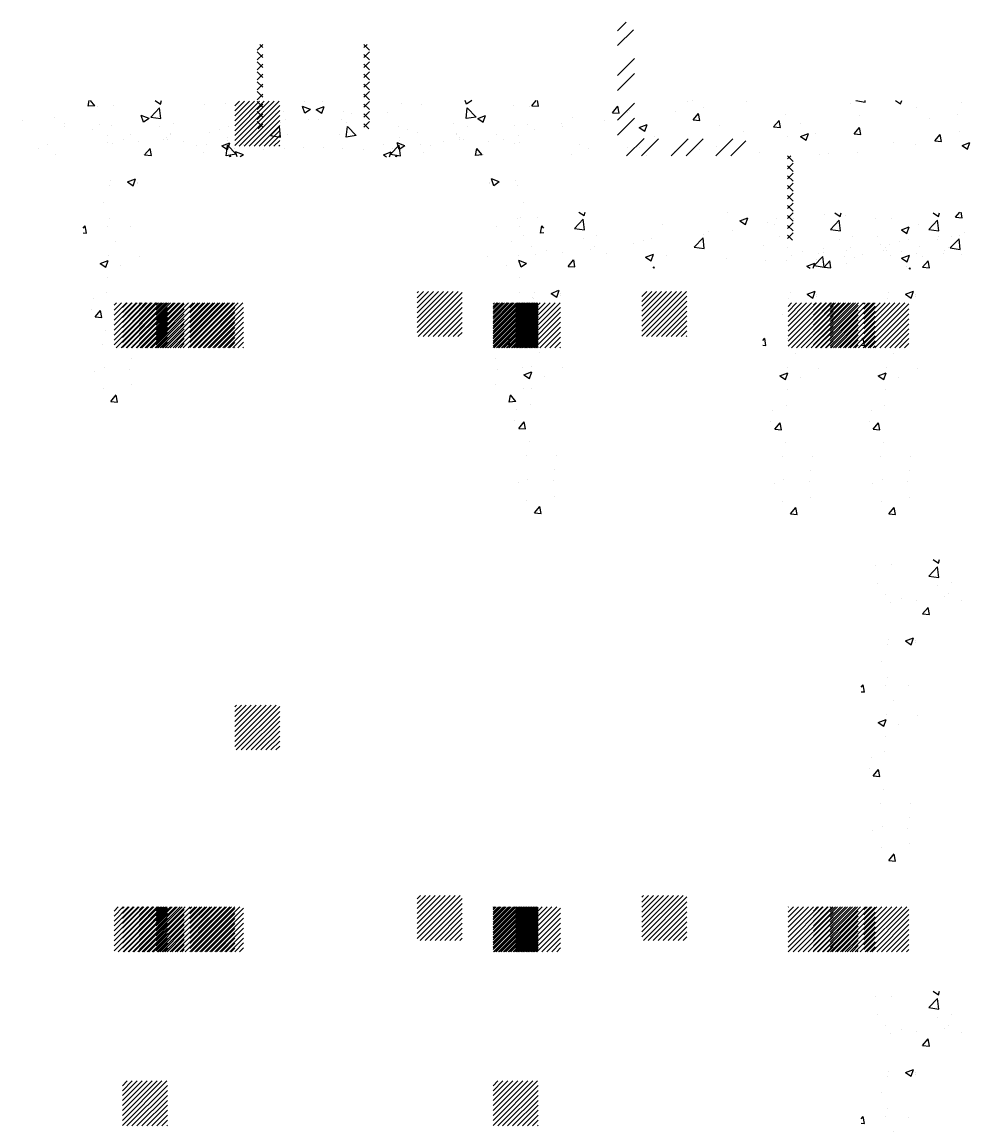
# Paper-space layout 'Layout1' of a CAD drawing. Extents: x -51516 to 7058931, y -29255 to 5150000.
# Drawn here: x 41407 to 49844, y 42875 to 52699 of the extents above; entities that cross this region are included whole.
import ezdxf

# ---------------------------------------------------------------- set-up
doc = ezdxf.new("R2010")
doc.units = 0
doc.header["$LTSCALE"] = 1000
doc.layers.get('0').update_dxf_attribs({"linetype": 'CONTINUOUS'})
doc.layers.add('COL', color=3, linetype='CONTINUOUS')
doc.layers.add('DM', color=2, linetype='CONTINUOUS')

# ---------------------------------------------------------------- blocks, each defined once
blk = doc.blocks.new('*X')
at = {"color": 0}
for p, q in [((50500, 51472.3), (50527.7, 51500)), ((50550, 51450.2), (50500.2, 51500)), ((50500, 51383.9), (50550, 51433.9)), ((50550, 51361.8), (50500, 51411.8)), ((50500, 51295.5), (50550, 51345.5)), ((50550, 51273.4), (50500, 51323.4)), ((50500, 51207.1), (50550, 51257.1)), ((50550, 51185), (50500, 51235)), ((50500, 51118.7), (50550, 51168.7)), ((50550, 51096.6), (50500, 51146.6)), ((50500, 51030.3), (50550, 51080.3)), ((50550, 51008.2), (50500, 51058.2)), ((48640.9, 51000), (48688.4, 50967.9)), ((48688.4, 50967.9), (48699.2, 51000)), ((49969.6, 50993.3), (49969.6, 50993.3)), ((50500, 50941.9), (50550, 50991.9)), ((50550, 50919.8), (50500, 50969.8)), ((50831, 50975.9), (50831, 50975.9)), ((51016.5, 50969.1), (51016.5, 50969.1)), ((51995.3, 50955), (52033.1, 51000)), ((51995.3, 50955), (52055.1, 50949.7)), ((52055.1, 50949.7), (52045.8, 51000)), ((53381.3, 50991.4), (53381.3, 50991.4)), ((53427.4, 50997.3), (53427.4, 50997.3)), ((53903.8, 50989.5), (53903.8, 50989.5)), ((54833.4, 50977.9), (54833.4, 50977.9)), ((54877.7, 51000), (54962.2, 50986.9)), ((54962.3, 50986.9), (54960.7, 51000)), ((55232.8, 51000), (55277.1, 50970.1)), ((55277.2, 50970.1), (55287.2, 51000)), ((55815.8, 50984.3), (55815.8, 50984.3)), ((48126.8, 50948.5), (48126.8, 50948.5)), ((48272.4, 50954), (48272.4, 50954)), ((48602.4, 50854.2), (48680.3, 50935.3)), ((48691.4, 50840.3), (48680.3, 50935.3)), ((49386.4, 50893.2), (49386.4, 50893.2)), ((50075.8, 50921.4), (50145.8, 50948.3)), ((50075.8, 50921.4), (50125.5, 50887.9)), ((50125.6, 50887.8), (50145.8, 50948.2)), ((50317.6, 50905.4), (50317.6, 50905.4)), ((50500, 50853.6), (50550, 50903.6)), ((52712.5, 50892.2), (52760.8, 50949.7)), ((52712.5, 50892.2), (52772.3, 50887)), ((52772.4, 50887), (52760.8, 50949.6)), ((52844.2, 50897.2), (52844.2, 50897.2)), ((52861.9, 50916.4), (52861.9, 50916.4)), ((53274.7, 50906.7), (53274.7, 50906.7)), ((53525.1, 50939.6), (53525.1, 50939.6)), ((55420.5, 50938.3), (55420.5, 50938.3)), ((48602.4, 50854.2), (48691.4, 50840.4)), ((49798.2, 50830.5), (49798.2, 50830.5)), ((50006.3, 50836.1), (50006.3, 50836.1)), ((50385, 50886), (50385, 50886)), ((50550, 50831.4), (50500, 50881.4)), ((51512.9, 50841.3), (51582.9, 50868.2)), ((51512.9, 50841.3), (51562.6, 50807.8)), ((51562.7, 50807.7), (51583, 50868.2)), ((52356.8, 50852.4), (52356.8, 50852.4)), ((53429.8, 50829.5), (53478, 50886.9)), ((53429.8, 50829.5), (53489.6, 50824.2)), ((53489.6, 50824.2), (53478.1, 50886.9)), ((54147.1, 50766.7), (54195.3, 50824.2)), ((54206.9, 50761.4), (54195.3, 50824.1)), ((54250.2, 50877.8), (54250.2, 50877.8)), ((54907.1, 50867.9), (54907.1, 50867.9)), ((55532.9, 50844.2), (55532.9, 50844.2)), ((55783.2, 50877.1), (55783.2, 50877.1)), ((48147.6, 50789.1), (48147.6, 50789.1)), ((48681.4, 50766.6), (48681.4, 50766.6)), ((48803.2, 50793.1), (48803.2, 50793.1)), ((49293.1, 50766.5), (49293.1, 50766.5)), ((49669.7, 50688.6), (49747.6, 50769.8)), ((49758.6, 50674.8), (49747.6, 50769.8)), ((49755.9, 50803.2), (49755.9, 50803.2)), ((50500, 50765.2), (50550, 50815.2)), ((50543, 50750), (50500, 50793)), ((51843.4, 50782), (51843.4, 50782)), ((52261.1, 50797.1), (52261.1, 50797.1)), ((52264.4, 50773.7), (52264.4, 50773.7)), ((52643.2, 50823.5), (52643.2, 50823.5)), ((52950, 50761.2), (53020.1, 50788.1)), ((52950, 50761.2), (52999.8, 50727.7)), ((52999.8, 50727.6), (53020.1, 50788.1)), ((53667, 50777.7), (53667, 50777.7)), ((54147.1, 50766.7), (54206.8, 50761.5)), ((54387.7, 50792.9), (54387.7, 50792.9)), ((54864.3, 50704), (54912.5, 50761.4)), ((54901.3, 50761), (54901.3, 50761)), ((54924.1, 50698.7), (54912.6, 50761.4)), ((48220, 50693), (48220, 50693)), ((48779.7, 50696), (48779.7, 50696)), ((49124.4, 50720), (49124.4, 50720)), ((49215.2, 50744), (49215.2, 50744)), ((49749.1, 50721.4), (49749.1, 50721.4)), ((50282.9, 50698.9), (50282.9, 50698.9)), ((51324, 50707), (51324, 50707)), ((51677.9, 50697), (51677.9, 50697)), ((52014.1, 50740.7), (52014.1, 50740.7)), ((53882.6, 50728.9), (53882.6, 50728.9)), ((54387.2, 50681.1), (54457.2, 50708)), ((54436.9, 50647.5), (54457.2, 50708)), ((54522.6, 50711.2), (54522.6, 50711.2)), ((54864.3, 50704), (54924.1, 50698.7)), ((55581.6, 50641.2), (55629.8, 50698.7)), ((55641.4, 50635.9), (55629.8, 50698.6)), ((55798.5, 50728.1), (55798.5, 50728.1)), ((48358.4, 50654.8), (48358.4, 50654.8)), ((48495.3, 50637.2), (48495.3, 50637.2)), ((48745.6, 50670.2), (48745.6, 50670.2)), ((48892.3, 50632.2), (48892.3, 50632.2)), ((49669.7, 50688.6), (49758.6, 50674.9)), ((50816.7, 50676.3), (50816.7, 50676.3)), ((50818.9, 50643), (50818.9, 50643)), ((51350.5, 50653.8), (51350.5, 50653.8)), ((51382.5, 50657.6), (51382.5, 50657.6)), ((51884.4, 50631.2), (51884.4, 50631.2)), ((53083.9, 50677.6), (53083.9, 50677.6)), ((53369.1, 50658.5), (53369.1, 50658.5)), ((54272.3, 50678.2), (54272.3, 50678.2)), ((54387.2, 50681.1), (54436.9, 50647.6)), ((55215.3, 50628), (55215.3, 50628)), ((55581.6, 50641.2), (55641.4, 50636)), ((55824.3, 50601.1), (55894.3, 50627.9)), ((55874.1, 50567.5), (55894.3, 50627.9)), ((48260.3, 50621.1), (48260.3, 50621.1)), ((48547.7, 50516.5), (48595.9, 50574)), ((48607.5, 50511.3), (48596, 50574)), ((49235.6, 50598.9), (49305.6, 50625.8)), ((49235.6, 50598.9), (49285.3, 50565.3)), ((49285.3, 50565.3), (49305.6, 50625.7)), ((49426.1, 50609.7), (49426.1, 50609.7)), ((49959.9, 50587.1), (49959.9, 50587.1)), ((50305.4, 50572.6), (50305.4, 50572.6)), ((50493.7, 50564.6), (50493.7, 50564.6)), ((50736.9, 50523.1), (50814.8, 50604.3)), ((50753.5, 50574.7), (50753.5, 50574.7)), ((50825.9, 50509.3), (50814.8, 50604.3)), ((51003.8, 50607.7), (51003.8, 50607.7)), ((51094.7, 50596.9), (51094.7, 50596.9)), ((52418.2, 50608.7), (52418.2, 50608.7)), ((52500.7, 50577.5), (52500.7, 50577.5)), ((52849.7, 50583.5), (52849.7, 50583.5)), ((52952, 50586.1), (52952, 50586.1)), ((53485.8, 50563.6), (53485.8, 50563.6)), ((53640.7, 50595.1), (53640.7, 50595.1)), ((55408.3, 50605.4), (55408.3, 50605.4)), ((55824.3, 50601.1), (55874, 50567.5)), ((48547.7, 50516.5), (48607.5, 50511.3)), ((49303.8, 50500), (49313.2, 50511.2)), ((49315.3, 50500), (49313.2, 50511.2)), ((50672.7, 50518.8), (50742.7, 50545.7)), ((50672.7, 50518.8), (50700.5, 50500)), ((50727.4, 50500), (50742.7, 50545.6)), ((50736.9, 50523.1), (50825.8, 50509.3)), ((51027.6, 50542), (51027.6, 50542)), ((51561.4, 50519.5), (51561.4, 50519.5)), ((52344.6, 50519.5), (52344.6, 50519.5)), ((53011.7, 50512.2), (53011.7, 50512.2)), ((53262, 50545.2), (53262, 50545.2)), ((54019.6, 50541), (54019.6, 50541)), ((54553.5, 50518.4), (54553.5, 50518.4)), ((54632.1, 50527.9), (54632.1, 50527.9)), ((54894.9, 50535), (54894.9, 50535)), ((48395.3, 50276.3), (48465.3, 50303.2)), ((48445.1, 50242.8), (48465.4, 50303.2)), ((48232.2, 50242.8), (48232.2, 50242.8)), ((48248.1, 50288.2), (48248.1, 50288.2)), ((48395.3, 50276.3), (48445.1, 50242.8)), ((48482.5, 50258.2), (48482.5, 50258.2)), ((48482.6, 50275.8), (48482.6, 50275.8)), ((14800, 49801.8), (15198.2, 50200)), ((14800, 49846), (15154, 50200)), ((14800, 49890.2), (15109.8, 50200)), ((14800, 49934.4), (15065.6, 50200)), ((14800, 49978.6), (15021.4, 50200)), ((14800, 50022.8), (14977.2, 50200)), ((14800, 50067), (14933, 50200)), ((14800, 50111.1), (14888.9, 50200)), ((14800, 50155.3), (14844.7, 50200)), ((14800, 50199.5), (14800.5, 50200)), ((20800, 49835.6), (21164.4, 50200)), ((20800, 49879.8), (21120.2, 50200)), ((20800, 49924), (21076, 50200)), ((20800, 49968.2), (21031.8, 50200)), ((20800, 50012.3), (20987.7, 50200)), ((20800, 50056.5), (20943.5, 50200)), ((20800, 50100.7), (20899.3, 50200)), ((20800, 50144.9), (20855.1, 50200)), ((20800, 50189.1), (20810.9, 50200)), ((20808.6, 49800), (21200, 50191.4)), ((26800, 49825.2), (27174.8, 50200)), ((26800, 49869.4), (27130.6, 50200)), ((26800, 49913.6), (27086.4, 50200)), ((26800, 49957.7), (27042.3, 50200)), ((26800, 50001.9), (26998.1, 50200)), ((26800, 50046.1), (26953.9, 50200)), ((26800, 50090.3), (26909.7, 50200)), ((26800, 50134.5), (26865.5, 50200)), ((26800, 50178.7), (26821.3, 50200)), ((26819, 49800), (27200, 50181)), ((32800, 49814.8), (33185.2, 50200)), ((32800, 49859), (33141, 50200)), ((32800, 49903.1), (33096.9, 50200)), ((32800, 49947.3), (33052.7, 50200)), ((32800, 49991.5), (33008.5, 50200)), ((32800, 50035.7), (32964.3, 50200)), ((32800, 50079.9), (32920.1, 50200)), ((32800, 50124.1), (32875.9, 50200)), ((32800, 50168.3), (32831.7, 50200)), ((32829.4, 49800), (33200, 50170.6)), ((38800, 49804.3), (39195.7, 50200)), ((38800, 49848.5), (39151.5, 50200)), ((38800, 49892.7), (39107.3, 50200)), ((38800, 49936.9), (39063.1, 50200)), ((38800, 49981.1), (39018.9, 50200)), ((38800, 50025.3), (38974.7, 50200)), ((38800, 50069.5), (38930.5, 50200)), ((38800, 50113.7), (38886.3, 50200)), ((38800, 50157.9), (38842.1, 50200)), ((14842.4, 49800), (15200, 50157.6)), ((14886.6, 49800), (15200, 50113.4)), ((20852.8, 49800), (21200, 50147.2)), ((26863.2, 49800), (27200, 50136.8)), ((32873.6, 49800), (33200, 50126.4)), ((38839.8, 49800), (39200, 50160.2)), ((38884, 49800), (39200, 50116)), ((14930.8, 49800), (15200, 50069.2)), ((20897, 49800), (21200, 50103)), ((20941.2, 49800), (21200, 50058.8)), ((26907.4, 49800), (27200, 50092.6)), ((26951.6, 49800), (27200, 50048.4)), ((32917.8, 49800), (33200, 50082.2)), ((32962, 49800), (33200, 50038)), ((38928.2, 49800), (39200, 50071.8)), ((48178.8, 50096.3), (48178.8, 50096.3)), ((14975, 49800), (15200, 50025)), ((15019.2, 49800), (15200, 49980.8)), ((20985.4, 49800), (21200, 50014.6)), ((26995.8, 49800), (27200, 50004.2)), ((33006.2, 49800), (33200, 49993.8)), ((38972.4, 49800), (39200, 50027.6)), ((39016.6, 49800), (39200, 49983.4)), ((15063.4, 49800), (15200, 49936.6)), ((21029.6, 49800), (21200, 49970.4)), ((21073.8, 49800), (21200, 49926.2)), ((27040, 49800), (27200, 49960)), ((27084.2, 49800), (27200, 49915.8)), ((33050.4, 49800), (33200, 49949.6)), ((39060.8, 49800), (39200, 49939.2)), ((48236, 49955.3), (48236, 49955.3)), ((15107.6, 49800), (15200, 49892.4)), ((15151.8, 49800), (15200, 49848.2)), ((21118, 49800), (21200, 49882)), ((27128.4, 49800), (27200, 49871.6)), ((33094.6, 49800), (33200, 49905.4)), ((33138.8, 49800), (33200, 49861.2)), ((39105, 49800), (39200, 49895)), ((39149.2, 49800), (39200, 49850.8)), ((48000, 49863.8), (48017.4, 49884.6)), ((48029, 49821.8), (48017.5, 49884.5)), ((48219.5, 49881.3), (48219.5, 49881.3)), ((48418.4, 49876.8), (48418.4, 49876.8)), ((15196, 49800), (15200, 49804)), ((21162.2, 49800), (21200, 49837.8)), ((27172.6, 49800), (27200, 49827.4)), ((33183, 49800), (33200, 49817)), ((39193.4, 49800), (39200, 49806.6)), ((48000, 49824.4), (48029, 49821.9)), ((48287.7, 49747.2), (48287.7, 49747.2)), ((48223.8, 49622.4), (48223.8, 49622.4)), ((48498.6, 49612.9), (48498.6, 49612.9)), ((48152, 49551.2), (48222, 49578.1)), ((48152, 49551.2), (48201.8, 49517.6)), ((48201.8, 49517.6), (48222.1, 49578)), ((48335.2, 49536.8), (48335.2, 49536.8)), ((48217.1, 49426.7), (48217.1, 49426.7)), ((48211.6, 49289.5), (48211.6, 49289.5)), ((48088.8, 49238.9), (48088.8, 49238.9)), ((48072.1, 49142.4), (48072.1, 49142.4)), ((48108, 49074.9), (48156.2, 49132.4)), ((48167.8, 49069.6), (48156.2, 49132.3)), ((48108, 49074.9), (48167.8, 49069.7)), ((48199.5, 48956.6), (48199.5, 48956.6)), ((48175.8, 48830), (48175.8, 48830)), ((48440.6, 48831.1), (48440.6, 48831.1)), ((48427.9, 48705.4), (48427.9, 48705.4)), ((48187.3, 48623.7), (48187.3, 48623.7)), ((48415.4, 48610.5), (48415.4, 48610.5)), ((48104.9, 48593.6), (48104.9, 48593.6)), ((48427.8, 48469.7), (48427.8, 48469.7)), ((48177.5, 48436.7), (48177.5, 48436.7)), ((48246.7, 48322.7), (48294.9, 48380.2)), ((48306.5, 48317.5), (48295, 48380.1)), ((48246.7, 48322.7), (48306.5, 48317.5)), ((14800, 44454.3), (15170.7, 44825)), ((14800, 44498.5), (15126.5, 44825)), ((14800, 44542.7), (15082.3, 44825)), ((14800, 44586.9), (15038.1, 44825)), ((14800, 44631.1), (14993.9, 44825)), ((14800, 44675.3), (14949.7, 44825)), ((14800, 44719.5), (14905.5, 44825)), ((14800, 44763.6), (14861.4, 44825)), ((14800, 44807.8), (14817.2, 44825)), ((14814.9, 44425), (15200, 44810.1)), ((20800, 44443.9), (21181.1, 44825)), ((20800, 44488.1), (21136.9, 44825)), ((20800, 44532.3), (21092.7, 44825)), ((20800, 44576.5), (21048.5, 44825)), ((20800, 44620.7), (21004.3, 44825)), ((20800, 44664.9), (20960.1, 44825)), ((20800, 44709), (20916, 44825)), ((20800, 44753.2), (20871.8, 44825)), ((20800, 44797.4), (20827.6, 44825)), ((20825.3, 44425), (21200, 44799.7)), ((26800, 44433.5), (27191.5, 44825)), ((26800, 44477.7), (27147.3, 44825)), ((26800, 44521.9), (27103.1, 44825)), ((26800, 44566.1), (27058.9, 44825)), ((26800, 44610.3), (27014.7, 44825)), ((26800, 44654.4), (26970.6, 44825)), ((26800, 44698.6), (26926.4, 44825)), ((26800, 44742.8), (26882.2, 44825)), ((26800, 44787), (26838, 44825)), ((32800, 44467.3), (33157.7, 44825)), ((32800, 44511.5), (33113.5, 44825)), ((32800, 44555.7), (33069.3, 44825)), ((32800, 44599.8), (33025.2, 44825)), ((32800, 44644), (32981, 44825)), ((32800, 44688.2), (32936.8, 44825)), ((32800, 44732.4), (32892.6, 44825)), ((32800, 44776.6), (32848.4, 44825)), ((32800, 44820.8), (32804.2, 44825)), ((32801.9, 44425), (33200, 44823.1)), ((38800, 44456.9), (39168.1, 44825)), ((38800, 44501), (39124, 44825)), ((38800, 44545.2), (39079.8, 44825)), ((38800, 44589.4), (39035.6, 44825)), ((38800, 44633.6), (38991.4, 44825)), ((38800, 44677.8), (38947.2, 44825)), ((38800, 44722), (38903, 44825)), ((38800, 44766.2), (38858.8, 44825)), ((38800, 44810.4), (38814.6, 44825)), ((38812.3, 44425), (39200, 44812.7)), ((14859.1, 44425), (15200, 44765.9)), ((20869.5, 44425), (21200, 44755.5)), ((26835.7, 44425), (27200, 44789.3)), ((26879.9, 44425), (27200, 44745.1)), ((32846.1, 44425), (33200, 44778.9)), ((32890.3, 44425), (33200, 44734.7)), ((38856.5, 44425), (39200, 44768.5)), ((14903.3, 44425), (15200, 44721.7)), ((14947.5, 44425), (15200, 44677.5)), ((20913.7, 44425), (21200, 44711.3)), ((26924.1, 44425), (27200, 44700.9)), ((32934.5, 44425), (33200, 44690.5)), ((38900.7, 44425), (39200, 44724.3)), ((38944.9, 44425), (39200, 44680.1)), ((14991.7, 44425), (15200, 44633.3)), ((20957.9, 44425), (21200, 44667.1)), ((21002.1, 44425), (21200, 44622.9)), ((26968.3, 44425), (27200, 44656.7)), ((27012.5, 44425), (27200, 44612.5)), ((32978.7, 44425), (33200, 44646.3)), ((33022.9, 44425), (33200, 44602.1)), ((38989.1, 44425), (39200, 44635.9)), ((15035.9, 44425), (15200, 44589.1)), ((15080.1, 44425), (15200, 44544.9)), ((21046.3, 44425), (21200, 44578.7)), ((27056.7, 44425), (27200, 44568.3)), ((33067.1, 44425), (33200, 44557.9)), ((39033.3, 44425), (39200, 44591.7)), ((39077.5, 44425), (39200, 44547.5)), ((15124.3, 44425), (15200, 44500.7)), ((21090.5, 44425), (21200, 44534.5)), ((21134.7, 44425), (21200, 44490.3)), ((27100.9, 44425), (27200, 44524.1)), ((27145.1, 44425), (27200, 44479.9)), ((33111.3, 44425), (33200, 44513.7)), ((39121.7, 44425), (39200, 44503.3)), ((15168.5, 44425), (15200, 44456.5)), ((21178.9, 44425), (21200, 44446.1)), ((27189.3, 44425), (27200, 44435.7)), ((33155.5, 44425), (33200, 44469.5)), ((39165.9, 44425), (39200, 44459.1)), ((31612.5, 22862), (31663.9, 22913.5)), ((31612.5, 22773.6), (31707.2, 22868.4)), ((31612.5, 22596.9), (31712.5, 22696.9)), ((31612.5, 22508.5), (31712.5, 22608.5)), ((31612.5, 22331.7), (31712.5, 22431.7)), ((31612.5, 22243.3), (31712.5, 22343.3)), ((31665.9, 22119.9), (31769.3, 22223.4)), ((31754.3, 22119.9), (31854.3, 22219.9)), ((31931, 22119.9), (32031, 22219.9)), ((32019.4, 22119.9), (32119.4, 22219.9)), ((32196.2, 22119.9), (32296.2, 22219.9)), ((32284.6, 22119.9), (32373.4, 22208.7))]:
    blk.add_line(p, q, dxfattribs=at)

psp = doc.layouts.get("Layout1")

# ---------------------------------------------------------------- block references
at = {"color": 0}
for p in [(4500, 1795.8), (-6050, 1000), (8125, 100), (24125, 100), (0, 0), (875.7, 0)]:
    psp.add_blockref('*X', p, dxfattribs=at)
at = {"color": 0, "xscale": -1}
psp.add_blockref('*X', (94050, 1000), dxfattribs=at)
at = {"layer": 'COL', "color": 0}
for p in [(-2279, 8.6), (875.7, 0), (875.7, 0), (875.7, 0), (875.7, 0), (875.7, 0), (875.7, 0), (875.7, 0), (875.7, 0), (875.7, 0), (875.7, 0), (875.7, 0), (875.7, 0), (875.7, 0), (875.7, 0), (875.7, 0), (875.7, 0), (875.7, 0), (875.7, 0), (875.7, 0), (875.7, 0), (875.7, 0), (875.7, 0), (875.7, 0), (875.7, 0), (875.7, 0), (875.7, 0), (875.7, 0), (875.7, 0), (875.7, 0), (3500.7, 0), (4177.7, 0), (6800.7, 0), (6800.7, 0), (12800.7, 0), (15425.7, 0), (15800.7, 0), (21650.7, 0), (24800.7, 0), (28100.7, 0), (875.7, -3085), (875.7, -6925), (3500.7, -6925), (6800.7, -6925)]:
    psp.add_blockref('*X', p, dxfattribs=at)
at = {"layer": 'DM', "color": 0, "xscale": 1.5, "yscale": 1.5, "zscale": 1.5}
psp.add_blockref('*X', (-710.5, 18328.9), dxfattribs=at)
at = {"layer": 'DM', "color": 0}
psp.add_blockref('*X', (7000, 0), dxfattribs=at)

doc.saveas('drawing.dxf')
